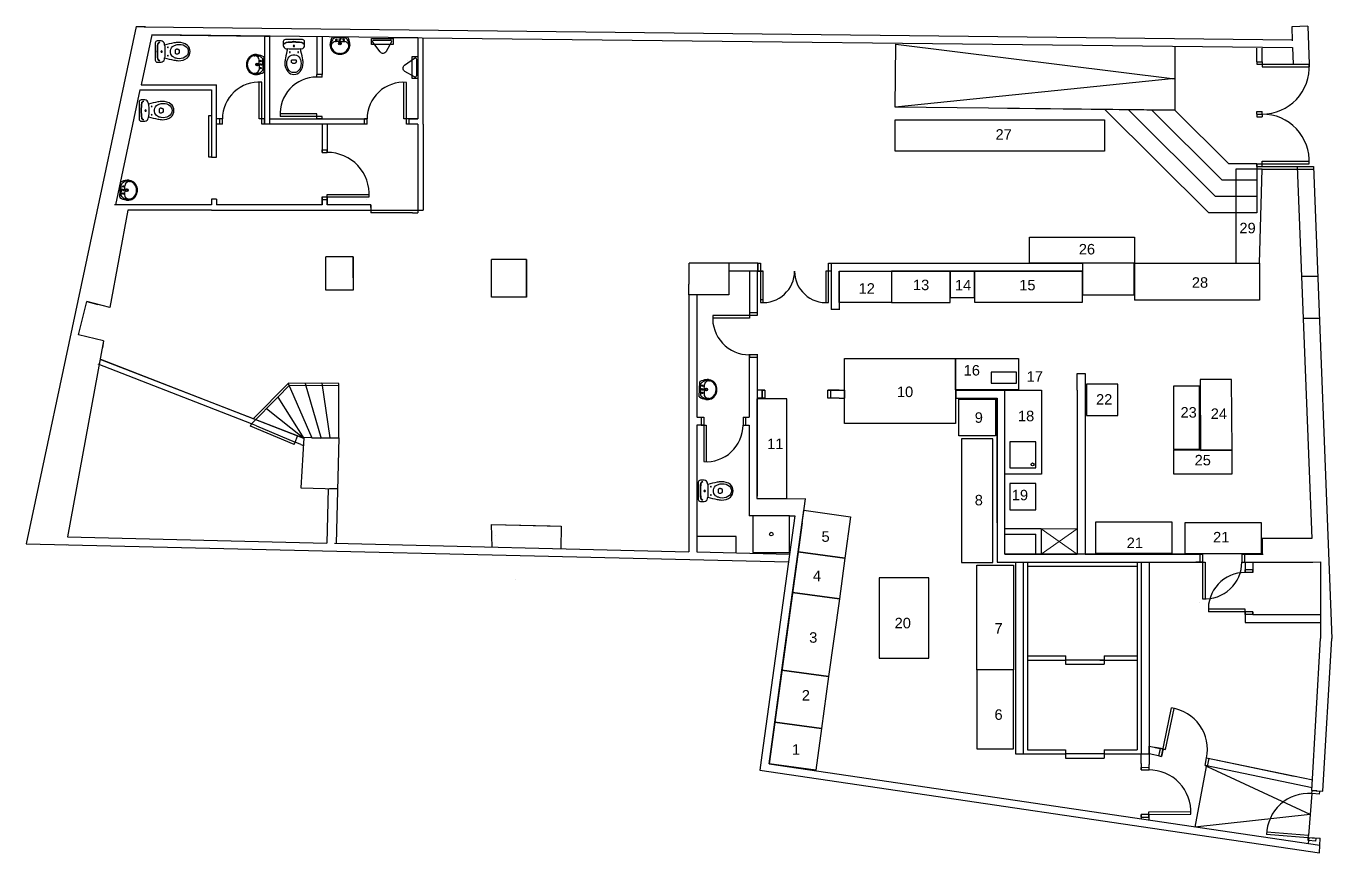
# Model space of a CAD drawing. Header units: millimetres. Extents: x 7 to 259, y -45 to 103.
# Drawn here: x 214.393 to 217.508, y 74.511 to 76.483 of the extents above; entities that cross this region are included whole.
import ezdxf

# ---------------------------------------------------------------- set-up
doc = ezdxf.new("R2010")
doc.units = ezdxf.units.MM
doc.layers.add('ELECTRIC', color=86, linetype='Continuous', lineweight=9)
for name, color, linetype in [('estructura', 5, 'Continuous'), ('maquiactual', 90, 'Continuous'), ('maquinaria', 42, 'Continuous'), ('MOBILIARI', 3, 'Continuous'), ('OFICINES', 6, 'Continuous'), ('portes', 4, 'Continuous')]:
    doc.layers.add(name, color=color, linetype=linetype)
doc.styles.get("Standard").update_dxf_attribs({"font": 'arial.ttf'})

# ---------------------------------------------------------------- blocks, each defined once
blk = doc.blocks.new('VI-IN')
for p, q in [((0, -0.04), (-0.011, -0.04)), ((0, -0.04), (0.011, -0.04)), ((-0.048, -0.423), (-0.048, -0.403)), ((0.048, -0.423), (0.048, -0.403))]:
    blk.add_line(p, q)
blk.add_lwpolyline([(-0.163, -0.358, -0.0164), (-0.122, -0.18, -0.014244), (-0.146, -0.175, -0.379899), (-0.203, -0.112), (-0.203, -0.04, -0.414214), (-0.163, 0), (0, 0), (0.163, 0, -0.414214), (0.203, -0.04), (0.203, -0.112, -0.379899), (0.146, -0.175, -0.014244), (0.122, -0.18, -0.0164), (0.163, -0.358, -0.034533), (0.175, -0.44, -0.180901), (0.118, -0.613, -0.210568), (0, -0.665, -0.210568), (-0.118, -0.613, -0.180901), (-0.175, -0.44, -0.034533)], format="xyb", close=True)
for centre, radius in [((-0.08, -0.24), 0.0075), ((0, -0.122), 0.0135), ((0, -0.122), 0.0135), ((0.08, -0.24), 0.0075)]:
    blk.add_circle(centre, radius)
for centre, radius, start, end in [((-0.139, -0.089), 0.04, 96.2719, 180), ((-0.14, -0.096), 0.04, 96.2141, 169.7572), ((0, -1.201), 1.154, 90.0008, 97.203), ((0, -1.197), 1.157, 90.0008, 97.1409), ((0, 1.219), 1.404, 264.9986, 270), ((0, -1.197), 1.157, 82.8591, 89.9992), ((0, -1.201), 1.154, 82.797, 89.9992), ((0, 1.219), 1.404, 270, 275.0014), ((0.139, -0.089), 0.04, 0, 83.7281), ((0.14, -0.096), 0.04, 10.2428, 83.7859), ((0.079, -0.461), 0.216, 168.3805, 209.1161), ((0.112, -0.468), 0.25, 152.5973, 168.3805), ((-0.007, -0.406), 0.116, 96.2419, 152.5973), ((-0.033, -0.403), 0.015, 96.6492, 180), ((-0.018, -0.423), 0.03, 180, 233.1301), ((0, -0.399), 0.06, 233.1301, 270), ((0, -0.686), 0.3, 90, 96.6492), ((0, -0.47), 0.18, 90, 96.2419), ((0, -0.47), 0.18, 83.7581, 90), ((0, -0.686), 0.3, 83.3508, 90), ((0, -0.399), 0.06, 270, 306.8699), ((0.007, -0.406), 0.116, 27.4027, 83.7581), ((0.033, -0.403), 0.015, 0, 83.3508), ((0.018, -0.423), 0.03, 306.8699, 0), ((-0.112, -0.468), 0.25, 11.6195, 27.4027), ((-0.079, -0.461), 0.216, 330.8839, 11.6195), ((0, -0.505), 0.126, 209.1161, 270), ((0, -0.505), 0.126, 270, 330.8839)]:
    blk.add_arc(centre, radius, start, end)
blk = doc.blocks.new('Vic-WC')
at = {"xscale": -1}
blk.add_blockref('VI-IN', (0, 0), dxfattribs=at)

msp = doc.modelspace()

# ---------------------------------------------------------------- linework, layer by layer
at = {"color": 6}
for p, q in [((215.1242, 76.4572), (215.1419, 76.4572)), ((215.1242, 76.4572), (215.1597, 76.4572)), ((215.1322, 76.4458), (215.1303, 76.4458)), ((215.1419, 76.4548), (215.1305, 76.4548)), ((215.1419, 76.4458), (215.1322, 76.4458)), ((215.1419, 76.4548), (215.1534, 76.4548)), ((215.1419, 76.4458), (215.1517, 76.4458)), ((215.1517, 76.4458), (215.1536, 76.4458)), ((214.9603, 76.4089), (214.9603, 76.3911)), ((214.9603, 76.4089), (214.9603, 76.3734)), ((214.9489, 76.4009), (214.9489, 76.4028)), ((214.9489, 76.3911), (214.9489, 76.4009)), ((214.9489, 76.3911), (214.9489, 76.3813)), ((214.9489, 76.3813), (214.9489, 76.3795)), ((214.9579, 76.3911), (214.9579, 76.4026)), ((214.9579, 76.3911), (214.9579, 76.3796)), ((214.6166, 76.0745), (214.618, 76.11)), ((214.6197, 76.0921), (214.6201, 76.1036)), ((214.6286, 76.0918), (214.629, 76.1015)), ((214.629, 76.1015), (214.6291, 76.1034)), ((214.6166, 76.0745), (214.6173, 76.0922)), ((214.6197, 76.0921), (214.6192, 76.0807)), ((214.6283, 76.082), (214.6282, 76.0801)), ((214.6286, 76.0918), (214.6283, 76.082)), ((215.9989, 75.5991), (216.0003, 75.6345)), ((216.002, 75.6167), (216.0025, 75.6282)), ((216.0114, 75.6261), (216.0114, 75.628)), ((215.9989, 75.5991), (215.9996, 75.6168)), ((216.002, 75.6167), (216.0016, 75.6052)), ((216.0106, 75.6066), (216.0105, 75.6047)), ((216.011, 75.6163), (216.0106, 75.6066)), ((216.011, 75.6163), (216.0114, 75.6261))]:
    msp.add_line(p, q, dxfattribs=at)
for centre, radius in [((215.1335, 76.4499), 0.00161), ((215.1419, 76.4411), 0.00322), ((215.1419, 76.4411), 0.00211), ((215.1419, 76.4504), 0.00161), ((215.1504, 76.4499), 0.00161), ((214.9442, 76.3911), 0.00322), ((214.9442, 76.3911), 0.00211), ((214.953, 76.3996), 0.00161), ((214.953, 76.3827), 0.00161), ((214.9535, 76.3911), 0.00161), ((214.6249, 76.1004), 0.00161), ((214.624, 76.092), 0.00161), ((214.6242, 76.0835), 0.00161), ((214.6333, 76.0916), 0.00322), ((214.6333, 76.0916), 0.00211), ((216.0064, 75.6165), 0.00161), ((216.0065, 75.6081), 0.00161), ((216.0072, 75.625), 0.00161), ((216.0157, 75.6162), 0.00322), ((216.0157, 75.6162), 0.00211)]:
    msp.add_circle(centre, radius, dxfattribs=at)
for centre, radius, start, end in [((215.1256, 76.4365), 0.0382, 9.9338, 9.9338), ((214.9397, 76.4075), 0.0382, 279.9338, 279.9338), ((215.1408, 76.4378), 0.0226, 174.8129, 186.5806), ((215.1583, 76.4365), 0.0401, 171.9611, 175.3079), ((215.1592, 76.4365), 0.041, 150.4514, 172.1359), ((215.1408, 76.4378), 0.0207, 174.8129, 186.5806), ((215.1583, 76.4365), 0.0382, 171.8597, 175.3079), ((215.1395, 76.4384), 0.0194, 143.508, 169.4742), ((215.1331, 76.4346), 0.0122, 129.1375, 203.4893), ((215.1242, 76.4564), 0.000804, 90, 150.4514), ((215.1454, 76.4346), 0.0264, 135.309, 144.5281), ((215.1306, 76.4374), 0.00841, 92.1402, 128.2338), ((215.1305, 76.4494), 0.00533, 90, 135.309), ((215.1534, 76.4494), 0.00533, 44.691, 90), ((215.1533, 76.4374), 0.00841, 51.7662, 87.8598), ((215.1384, 76.4346), 0.0264, 35.4719, 44.691), ((215.1508, 76.4346), 0.0122, 336.5107, 50.8625), ((215.1597, 76.4564), 0.000804, 29.5486, 90), ((215.1444, 76.4384), 0.0194, 10.5258, 36.492), ((215.1247, 76.4365), 0.041, 7.8641, 29.5486), ((215.1256, 76.4365), 0.0382, 4.6921, 8.1403), ((215.1431, 76.4378), 0.0207, 353.4194, 5.1871), ((215.1256, 76.4365), 0.0401, 4.6921, 8.0389), ((215.1431, 76.4378), 0.0226, 353.4194, 5.1871), ((214.9414, 76.3925), 0.0225, 97.8325, 172.7669), ((214.9414, 76.3925), 0.0205, 97.8325, 172.7669), ((214.9377, 76.4), 0.0122, 39.1375, 113.4893), ((214.9409, 76.3923), 0.0226, 84.8129, 96.5806), ((214.9409, 76.3923), 0.0207, 84.8129, 96.5806), ((214.9397, 76.3748), 0.0382, 81.8597, 85.3079), ((214.9397, 76.3748), 0.0401, 81.9611, 85.3079), ((214.9415, 76.3935), 0.0194, 53.508, 79.4742), ((214.9397, 76.3739), 0.041, 60.4514, 82.1359), ((214.9405, 76.4024), 0.00841, 2.1402, 38.2338), ((214.9377, 76.3876), 0.0264, 45.309, 54.5281), ((214.9526, 76.4026), 0.00533, 0, 45.309), ((214.9595, 76.4089), 0.000804, 0, 60.4514), ((215.1406, 76.4383), 0.0225, 187.8325, 262.7669), ((215.1406, 76.4383), 0.0205, 187.8325, 262.7669), ((215.1419, 76.4489), 0.0332, 262.7803, 270), ((215.1419, 76.4489), 0.0313, 262.7803, 277.2197), ((215.1419, 76.4489), 0.0332, 270, 277.2197), ((215.1433, 76.4383), 0.0205, 277.2331, 352.1675), ((215.1433, 76.4383), 0.0225, 277.2331, 352.1675), ((214.952, 76.3911), 0.0332, 172.7803, 180), ((214.952, 76.3911), 0.0332, 180, 187.2197), ((214.9414, 76.3898), 0.0225, 187.2331, 262.1675), ((214.952, 76.3911), 0.0313, 172.7803, 187.2197), ((214.9414, 76.3898), 0.0205, 187.2331, 262.1675), ((214.9405, 76.3798), 0.00841, 321.7662, 357.8598), ((214.9377, 76.3946), 0.0264, 305.4719, 314.691), ((214.9526, 76.3796), 0.00533, 314.691, 0), ((214.9377, 76.3823), 0.0122, 246.5107, 320.8625), ((214.9409, 76.39), 0.0226, 263.4194, 275.1871), ((214.9409, 76.39), 0.0207, 263.4194, 275.1871), ((214.9397, 76.4075), 0.0382, 274.6921, 278.1403), ((214.9397, 76.4075), 0.0401, 274.6921, 278.0389), ((214.9415, 76.3887), 0.0194, 280.5258, 306.492), ((214.9397, 76.4084), 0.041, 277.8641, 299.5486), ((214.9595, 76.3734), 0.000804, 299.5486, 0), ((214.6372, 76.0751), 0.0382, 97.6416, 97.6416), ((214.6188, 76.1099), 0.000804, 117.2564, 177.7078), ((214.6372, 76.0742), 0.041, 95.5719, 117.2564), ((214.6255, 76.1034), 0.00533, 132.3988, 177.7078), ((214.6397, 76.0878), 0.0264, 123.1796, 132.3988), ((214.6361, 76.0939), 0.0194, 98.2336, 124.1998), ((214.6375, 76.1028), 0.00841, 139.474, 175.5675), ((214.6402, 76.1002), 0.0122, 64.2185, 138.5702), ((214.6372, 76.0751), 0.0401, 92.3999, 95.7467), ((214.6372, 76.0751), 0.0382, 92.3999, 95.848), ((214.6367, 76.0926), 0.0226, 81.1272, 92.8948), ((214.6367, 76.0926), 0.0207, 81.1272, 92.8948), ((214.6362, 76.0928), 0.0205, 4.9409, 79.8753), ((214.6362, 76.0928), 0.0225, 4.9409, 79.8753), ((214.6174, 76.0745), 0.000804, 177.7078, 238.1592), ((214.6386, 76.1086), 0.041, 238.1592, 259.8437), ((214.6245, 76.0805), 0.00533, 177.7078, 223.0168), ((214.64, 76.0948), 0.0264, 223.0168, 232.2359), ((214.6359, 76.0891), 0.0194, 231.2157, 257.182), ((214.6366, 76.0801), 0.00841, 179.848, 215.9415), ((214.6395, 76.0825), 0.0122, 216.8453, 291.1971), ((214.6385, 76.1077), 0.0401, 259.6689, 263.0156), ((214.6385, 76.1077), 0.0382, 259.5675, 263.0156), ((214.6366, 76.0903), 0.0226, 262.5207, 274.2884), ((214.6366, 76.0903), 0.0207, 262.5207, 274.2884), ((214.6361, 76.0901), 0.0205, 275.5403, 350.4747), ((214.6361, 76.0901), 0.0225, 275.5403, 350.4747), ((214.6255, 76.0919), 0.0313, 350.4881, 4.9275), ((214.6255, 76.0919), 0.0332, 350.4881, 357.7078), ((214.6255, 76.0919), 0.0332, 357.7078, 4.9275), ((216.0196, 75.5996), 0.0382, 97.6416, 97.6416), ((216.0011, 75.6345), 0.000804, 117.2564, 177.7078), ((216.0195, 75.5987), 0.041, 95.5719, 117.2564), ((216.0078, 75.628), 0.00533, 132.3988, 177.7078), ((216.022, 75.6124), 0.0264, 123.1796, 132.3988), ((216.0185, 75.6185), 0.0194, 98.2336, 124.1998), ((216.0198, 75.6273), 0.00841, 139.474, 175.5675), ((216.0226, 75.6247), 0.0122, 64.2185, 138.5702), ((216.0196, 75.5996), 0.0401, 92.3999, 95.7467), ((216.0196, 75.5996), 0.0382, 92.3999, 95.848), ((216.019, 75.6172), 0.0226, 81.1272, 92.8948), ((216.019, 75.6172), 0.0207, 81.1272, 92.8948), ((216.0186, 75.6174), 0.0205, 4.9409, 79.8753), ((216.0186, 75.6174), 0.0225, 4.9409, 79.8753), ((215.9997, 75.5991), 0.000804, 177.7078, 238.1592), ((216.0209, 75.6332), 0.041, 238.1592, 259.8437), ((216.0069, 75.605), 0.00533, 177.7078, 223.0168), ((216.0223, 75.6194), 0.0264, 223.0168, 232.2359), ((216.0183, 75.6136), 0.0194, 231.2157, 257.182), ((216.0189, 75.6047), 0.00841, 179.848, 215.9415), ((216.0219, 75.6071), 0.0122, 216.8453, 291.1971), ((216.0185, 75.6147), 0.0205, 275.5403, 350.4747), ((216.0185, 75.6147), 0.0225, 275.5403, 350.4747), ((216.0079, 75.6165), 0.0313, 350.4881, 4.9275), ((216.0079, 75.6165), 0.0332, 350.4881, 357.7078), ((216.0079, 75.6165), 0.0332, 357.7078, 4.9275), ((216.0209, 75.6323), 0.0401, 259.6689, 263.0156), ((216.0209, 75.6323), 0.0382, 259.5675, 263.0156), ((216.0189, 75.6149), 0.0226, 262.5207, 274.2884), ((216.0189, 75.6149), 0.0207, 262.5207, 274.2884)]:
    msp.add_arc(centre, radius, start, end, dxfattribs=at)
at = {"color": 6, "linetype": 'ByBlock'}
for p in [(215.1182, 76.438), (215.1322, 76.4458), (215.1398, 76.4411), (215.1409, 76.4495), (215.143, 76.4515), (215.1441, 76.4411), (215.1657, 76.4376), (214.9379, 76.4121), (214.9411, 76.4149), (215.1209, 76.4347), (215.1419, 76.4176), (215.1629, 76.435), (214.9208, 76.3911), (214.9442, 76.3932), (214.9442, 76.389), (214.9489, 76.4009), (214.9526, 76.3922), (214.9547, 76.3901), (214.9381, 76.3701), (214.9407, 76.3673), (214.6378, 76.1152), (214.6403, 76.1123), (214.6229, 76.093), (214.6249, 76.0909), (214.6283, 76.082), (214.6333, 76.0895), (214.6334, 76.0937), (214.6355, 76.0677), (214.6388, 76.0703), (214.6568, 76.0907), (216.0201, 75.6398), (216.0226, 75.6369), (216.0053, 75.6176), (216.0072, 75.6155), (216.0106, 75.6066), (216.0156, 75.6141), (216.0158, 75.6183), (216.0391, 75.6152), (216.0178, 75.5923), (216.0212, 75.5949)]:
    msp.add_point(p, dxfattribs=at)
at = {"layer": 'ELECTRIC'}
for p, q in [((216.8146, 75.2234), (216.9007, 75.2836)), ((216.8146, 75.2836), (216.9007, 75.2234))]:
    msp.add_line(p, q, dxfattribs=at)
msp.add_lwpolyline([(216.8146, 75.2234), (216.9007, 75.2234), (216.9007, 75.2836), (216.8146, 75.2836)], dxfattribs=at)
at = {"layer": 'estructura'}
for p, q in [((214.6558, 76.4817), (214.3932, 75.2483)), ((214.6777, 76.4809), (214.6556, 76.4809)), ((214.6745, 76.4809), (217.4135, 76.4503)), ((217.4506, 76.4828), (217.4123, 76.4813)), ((217.4123, 76.4813), (217.4136, 76.4481)), ((217.4506, 76.4828), (217.4542, 76.3917)), ((214.6928, 76.462), (214.6675, 76.343)), ((215.3278, 76.4549), (214.6928, 76.462)), ((214.6928, 76.462), (214.9616, 76.459)), ((214.9616, 76.459), (214.9741, 76.459)), ((214.9616, 76.459), (214.9616, 76.459)), ((214.9616, 76.459), (214.9741, 76.459)), ((214.9616, 76.459), (214.9616, 76.2489)), ((214.9741, 76.459), (214.9741, 76.2489)), ((214.9741, 76.4589), (214.9741, 76.2614)), ((215.0866, 76.4576), (215.0866, 76.3676)), ((215.0991, 76.4575), (215.0991, 76.3676)), ((215.2664, 76.4556), (217.4142, 76.4316)), ((215.3278, 76.4549), (215.3278, 76.2614)), ((215.3403, 76.2489), (215.3403, 76.4548)), ((216.4659, 76.2899), (216.4675, 76.4399)), ((216.4675, 76.4399), (217.1333, 76.3574)), ((217.1333, 76.4332), (217.1333, 76.2824)), ((217.1333, 76.4324), (217.1333, 76.2824)), ((217.3292, 76.3979), (217.3292, 76.4303)), ((217.3417, 76.3979), (217.3417, 76.4301)), ((217.4142, 76.4316), (217.4158, 76.3917)), ((217.3292, 76.3979), (217.3417, 76.3979)), ((217.4158, 76.3917), (217.4542, 76.3917)), ((217.1333, 76.3578), (216.4659, 76.2899)), ((214.6648, 76.3305), (214.6065, 76.0564)), ((214.6648, 76.3305), (214.8351, 76.3305)), ((214.6675, 76.343), (214.8476, 76.343)), ((214.8351, 76.3305), (214.8351, 76.17)), ((214.8476, 76.17), (214.8476, 76.343)), ((217.1333, 76.2824), (216.4659, 76.2899)), ((216.7339, 76.2869), (217.1333, 76.2824)), ((217.2142, 76.0379), (216.9666, 76.2843)), ((217.2302, 76.0767), (217.0222, 76.2837)), ((217.2462, 76.1154), (217.0777, 76.2831)), ((217.2622, 76.1542), (217.1333, 76.2824)), ((214.8553, 76.2617), (214.8476, 76.2617)), ((214.9741, 76.2614), (215.2065, 76.2614)), ((215.3066, 76.2614), (215.3278, 76.2614)), ((215.3278, 76.2614), (215.3066, 76.2614)), ((214.8553, 76.2489), (214.8476, 76.2489)), ((215.2065, 76.2489), (214.9616, 76.2489)), ((215.1116, 76.2489), (215.0991, 76.2489)), ((215.0991, 76.2489), (215.0991, 76.1816)), ((215.1116, 76.2489), (215.1116, 76.1816)), ((215.3278, 76.2489), (215.3066, 76.2489)), ((215.3278, 76.2489), (215.3278, 76.1816)), ((215.3403, 76.2489), (215.3403, 76.0439)), ((214.8351, 76.17), (214.8476, 76.17)), ((215.3278, 76.1816), (215.3278, 76.0439)), ((217.2349, 76.1267), (217.2349, 76.1267)), ((217.3292, 76.1542), (217.2622, 76.1542)), ((217.3292, 76.1542), (217.3292, 76.1154)), ((217.3292, 76.1479), (217.3417, 76.1479)), ((217.3292, 76.1479), (217.3292, 76.1417)), ((217.3417, 76.1417), (217.3292, 76.1417)), ((217.3417, 76.1479), (217.4638, 76.1479)), ((217.3417, 76.1417), (217.4638, 76.1417)), ((217.4254, 76.1479), (217.4603, 75.2609)), ((217.4638, 76.1479), (217.508, 75.0224)), ((217.3292, 76.1154), (217.2462, 76.1154)), ((217.3292, 76.1154), (217.3292, 76.0767)), ((214.8351, 76.07), (214.8351, 76.0564)), ((214.8476, 76.07), (214.8351, 76.07)), ((214.8476, 76.07), (214.8476, 76.0564)), ((215.0991, 76.0754), (215.0991, 76.0564)), ((215.0991, 76.0564), (215.0991, 76.0754)), ((215.0991, 76.0691), (215.1116, 76.0691)), ((215.1116, 76.0564), (215.1116, 76.0816)), ((215.1116, 76.0754), (215.1116, 76.0564)), ((217.3292, 76.0767), (217.2302, 76.0767)), ((217.3292, 76.0767), (217.3292, 76.0379)), ((214.6357, 76.0439), (214.5929, 75.8121)), ((214.6357, 76.0439), (214.5929, 75.8121)), ((214.8351, 76.0564), (214.6038, 76.0564)), ((214.8351, 76.0564), (214.6038, 76.0564)), ((214.8351, 76.0564), (214.6065, 76.0564)), ((214.8351, 76.0439), (214.6357, 76.0439)), ((214.8351, 76.0439), (215.3403, 76.0439)), ((215.0991, 76.0564), (214.8476, 76.0564)), ((215.2153, 76.0564), (215.1116, 76.0564)), ((215.2153, 76.0564), (215.2153, 76.0439)), ((217.3292, 76.0379), (217.2142, 76.0379)), ((215.1734, 75.9327), (215.1084, 75.9327)), ((215.1084, 75.8527), (215.1084, 75.9327)), ((215.1734, 75.8827), (215.1734, 75.9327)), ((215.1734, 75.9327), (215.1734, 75.8527)), ((215.1734, 75.9261), (215.1734, 75.8527)), ((215.5034, 75.8361), (215.5034, 75.9261)), ((215.5366, 75.9261), (215.5034, 75.9261)), ((215.5866, 75.9261), (215.5366, 75.9261)), ((215.5866, 75.9261), (215.5861, 75.8361)), ((215.5866, 75.8761), (215.5866, 75.9261)), ((215.5866, 75.9261), (215.5866, 75.8361)), ((216.1387, 75.9171), (215.9746, 75.9171)), ((216.0698, 75.9171), (215.9746, 75.9171)), ((215.9746, 75.8675), (215.9746, 75.9171)), ((216.0698, 75.9171), (216.0698, 75.8675)), ((216.0698, 75.9171), (216.0698, 75.8421)), ((216.1387, 75.9171), (216.1387, 75.8984)), ((216.1387, 75.9171), (216.1449, 75.9171)), ((216.3074, 75.9171), (216.9132, 75.9171)), ((216.3137, 75.9171), (216.3137, 75.8071)), ((217.0357, 75.9171), (216.9132, 75.9171)), ((216.9132, 75.9171), (216.9132, 75.8421)), ((217.0357, 75.9171), (217.0357, 75.8671)), ((217.0357, 75.9171), (217.0357, 75.8421)), ((216.1346, 75.8984), (216.0698, 75.8984)), ((216.1184, 75.8984), (216.1184, 75.799)), ((216.1387, 75.8984), (216.127, 75.8984)), ((216.1387, 75.8984), (216.127, 75.8984)), ((216.1371, 75.8984), (216.1371, 75.799)), ((216.1387, 75.8984), (216.1512, 75.8984)), ((216.3324, 75.8984), (216.9132, 75.8984)), ((216.3324, 75.8984), (216.3324, 75.8217)), ((216.3324, 75.8984), (216.3324, 75.8059)), ((217.4741, 75.8854), (217.4357, 75.8854)), ((215.1734, 75.8527), (215.1084, 75.8527)), ((215.5866, 75.8761), (215.5866, 75.8761)), ((215.9744, 75.8421), (215.9744, 75.8675)), ((214.5185, 75.7468), (214.5377, 75.8258)), ((214.5377, 75.8258), (214.5378, 75.8258)), ((214.5929, 75.8121), (214.5377, 75.8258)), ((214.5378, 75.8258), (214.5642, 75.8193)), ((215.5866, 75.8361), (215.5034, 75.8361)), ((215.9744, 75.8421), (215.9744, 75.2293)), ((216.0698, 75.8421), (215.9744, 75.8421)), ((215.9932, 75.8421), (215.9932, 75.5698)), ((215.9932, 75.8421), (215.9932, 75.5511)), ((216.9132, 75.8421), (217.0357, 75.8421)), ((216.3324, 75.8071), (216.3137, 75.8071)), ((217.4794, 75.7856), (217.441, 75.7856)), ((214.5781, 75.732), (214.4918, 75.2645)), ((214.5781, 75.732), (214.5185, 75.7468)), ((214.5781, 75.732), (214.5751, 75.7157)), ((216.1182, 75.7004), (216.1182, 75.5501)), ((216.1369, 75.7004), (216.1369, 75.3616)), ((214.9311, 75.5346), (214.5648, 75.6766)), ((215.0546, 75.4999), (214.57, 75.6878)), ((215.0559, 75.4997), (214.5712, 75.6875)), ((214.9352, 75.5462), (215.0191, 75.6314)), ((215.0185, 75.6308), (214.9867, 75.599)), ((215.0185, 75.6308), (215.075, 75.5008)), ((215.1389, 75.6308), (215.0191, 75.6314)), ((215.099, 75.631), (215.0591, 75.6309)), ((215.0591, 75.6309), (215.0969, 75.4994)), ((215.1389, 75.6308), (215.099, 75.631)), ((215.099, 75.631), (215.1176, 75.5008)), ((215.1389, 75.5008), (215.1389, 75.6308)), ((216.9007, 75.6146), (216.9007, 75.654)), ((216.9007, 75.654), (216.9194, 75.654)), ((216.9194, 75.6534), (216.9007, 75.6534)), ((216.9194, 75.654), (216.9194, 75.2234)), ((214.9936, 75.598), (214.9311, 75.5346)), ((215.0208, 75.6256), (214.9936, 75.598)), ((214.9936, 75.598), (215.0559, 75.4997)), ((215.1389, 75.625), (215.0208, 75.6256)), ((216.1556, 75.6146), (216.1372, 75.6146)), ((216.1494, 75.615), (216.1494, 75.5959)), ((216.3324, 75.6146), (216.3056, 75.6146)), ((216.3119, 75.6146), (216.3456, 75.6146)), ((216.3324, 75.6146), (216.3455, 75.6146)), ((216.3456, 75.6146), (216.3456, 75.5959)), ((216.6105, 75.6146), (216.7282, 75.6146)), ((216.6105, 75.6146), (216.7282, 75.6146)), ((216.6105, 75.6146), (216.6106, 75.6146)), ((216.6106, 75.6146), (216.6106, 75.5959)), ((216.7282, 75.2234), (216.7282, 75.6146)), ((216.9007, 75.6146), (216.9007, 75.2234)), ((215.0559, 75.4997), (214.9664, 75.5704)), ((216.1556, 75.5959), (216.1372, 75.5959)), ((216.3324, 75.5959), (216.3056, 75.5959)), ((216.3324, 75.5959), (216.3455, 75.5959)), ((216.6105, 75.5959), (216.7094, 75.5959)), ((216.7094, 75.2983), (216.7094, 75.5959)), ((216.7094, 75.5959), (216.7094, 75.2046)), ((215.9932, 75.5501), (216.0095, 75.5501)), ((216.1095, 75.5501), (216.1182, 75.5501)), ((215.0347, 75.4907), (215.0408, 75.5053)), ((216.0095, 75.5314), (215.9932, 75.5314)), ((215.9932, 75.5314), (215.9932, 75.2289)), ((216.1095, 75.5314), (216.1182, 75.5314)), ((216.1182, 75.5314), (216.1182, 75.3151)), ((215.0483, 75.4854), (215.0347, 75.4907)), ((215.0483, 75.4854), (215.0548, 75.4829)), ((215.056, 75.5012), (215.0485, 75.3815)), ((215.075, 75.5008), (215.056, 75.502)), ((215.075, 75.5008), (215.1389, 75.5008)), ((215.1389, 75.5008), (215.1329, 75.2493)), ((215.0485, 75.3815), (215.136, 75.3794)), ((215.1135, 75.3799), (215.1104, 75.2499)), ((215.136, 75.3794), (215.1172, 75.3794)), ((216.1369, 75.3567), (216.2531, 75.3553)), ((216.1656, 74.7238), (216.2525, 75.3553)), ((215.5046, 75.2405), (215.5035, 75.2942)), ((215.5035, 75.2942), (215.6432, 75.2911)), ((215.5035, 75.2942), (215.6697, 75.2905)), ((215.6697, 75.2905), (215.6685, 75.2366)), ((216.1271, 75.3151), (216.1182, 75.3151)), ((216.2271, 75.3151), (216.1485, 74.7438)), ((216.2446, 75.2983), (216.1656, 74.7238)), ((216.2146, 75.3151), (216.2271, 75.3151)), ((214.4918, 75.2645), (215.1104, 75.2499)), ((215.5122, 75.2675), (215.5122, 75.2675)), ((216.0871, 75.2656), (215.9932, 75.2656)), ((216.0871, 75.2281), (216.0871, 75.2656)), ((216.8146, 75.2836), (216.7282, 75.2836)), ((216.7282, 75.2711), (216.8021, 75.2711)), ((216.8021, 75.2234), (216.8021, 75.2711)), ((216.8146, 75.2836), (216.8146, 75.2234)), ((217.4603, 75.2609), (217.3415, 75.2609)), ((217.3415, 75.2609), (217.3415, 75.2234)), ((217.4603, 75.2609), (217.3861, 75.2609)), ((214.3932, 75.2483), (216.2119, 75.2051)), ((214.4884, 75.246), (214.4882, 75.2452)), ((215.1292, 75.2494), (215.9744, 75.2293)), ((215.9932, 75.2289), (216.2145, 75.2236)), ((216.7282, 75.2234), (216.9007, 75.2234)), ((217.1994, 75.2234), (216.7282, 75.2234)), ((216.9007, 75.2234), (216.7532, 75.2234)), ((217.1994, 75.2234), (216.9194, 75.2234)), ((216.9194, 75.2234), (217.1994, 75.2234)), ((216.9194, 75.2234), (217.1932, 75.2234)), ((217.1832, 75.2234), (217.1994, 75.2234)), ((217.1932, 75.2234), (217.1932, 75.2046)), ((217.3415, 75.2234), (217.2932, 75.2234)), ((217.2932, 75.2234), (217.3444, 75.2234)), ((217.2995, 75.2234), (217.3082, 75.2234)), ((216.7094, 75.2046), (217.2057, 75.2046)), ((216.7094, 75.2046), (217.2057, 75.2046)), ((216.7094, 75.2046), (217.2057, 75.2046)), ((216.7532, 75.2046), (216.7532, 74.7471)), ((217.0534, 75.2046), (217.0534, 74.7471)), ((217.0722, 75.2046), (217.0722, 74.7471)), ((217.1994, 75.2046), (217.1832, 75.2046)), ((217.2932, 75.2046), (217.4625, 75.2046)), ((217.2932, 75.2046), (217.3459, 75.2046)), ((217.2932, 75.2046), (217.3444, 75.2046)), ((217.2995, 75.2046), (217.3082, 75.2046)), ((217.301, 75.2046), (217.301, 75.1797)), ((217.3196, 75.2046), (217.3196, 75.1797)), ((217.4625, 75.2046), (217.4812, 75.2055)), ((217.4812, 75.2055), (217.4812, 75.0224)), ((215.5612, 75.1641), (215.5612, 75.1641)), ((217.0722, 75.1859), (217.0722, 75.1672)), ((217.3196, 75.0796), (217.3008, 75.0796)), ((217.301, 75.0859), (217.301, 75.0609)), ((217.3196, 75.0859), (217.3196, 75.0796)), ((217.3196, 75.0796), (217.4812, 75.0796)), ((217.301, 75.0609), (217.4812, 75.0609)), ((217.46, 74.6598), (217.4812, 75.0224)), ((217.4867, 74.6583), (217.508, 75.0224)), ((217.0722, 74.7471), (217.0722, 74.7658)), ((217.0722, 74.7658), (217.1113, 74.7577)), ((217.0722, 74.7658), (217.1052, 74.759)), ((217.1052, 74.759), (217.0866, 74.7628)), ((217.0866, 74.7628), (217.1113, 74.7577)), ((217.0966, 74.748), (217.0991, 74.7603)), ((217.1052, 74.759), (217.1015, 74.741)), ((216.1485, 74.7438), (216.1436, 74.7081)), ((216.7532, 74.7471), (216.8729, 74.7471)), ((216.9647, 74.7471), (217.0722, 74.7471)), ((217.0534, 74.7243), (217.0534, 74.7471)), ((217.1015, 74.741), (217.0722, 74.7471)), ((217.0722, 74.7471), (217.0722, 74.7216)), ((217.2093, 74.7375), (217.418, 74.6943)), ((217.2093, 74.7375), (217.4627, 74.6851)), ((216.1436, 74.7081), (217.4781, 74.5111)), ((216.1656, 74.7238), (217.4792, 74.5299)), ((217.0534, 74.7243), (217.0534, 74.7088)), ((217.0717, 74.7217), (217.0717, 74.709)), ((217.2085, 74.7174), (217.1808, 74.5726)), ((217.4612, 74.6663), (217.2055, 74.7194)), ((217.4563, 74.6027), (217.2116, 74.7167)), ((217.4603, 74.6526), (217.4523, 74.5529)), ((217.4724, 74.6592), (217.4599, 74.6601)), ((217.46, 74.6598), (217.4867, 74.6583)), ((217.0717, 74.6028), (217.0533, 74.6026)), ((217.0534, 74.6026), (217.0534, 74.5928)), ((217.0717, 74.6028), (217.0717, 74.5901)), ((217.4563, 74.6027), (217.1808, 74.5726)), ((217.0592, 74.5964), (217.0717, 74.5965)), ((217.4526, 74.5338), (217.4535, 74.5478)), ((217.4534, 74.5475), (217.4802, 74.546)), ((217.4781, 74.5111), (217.4802, 74.546))]:
    msp.add_line(p, q, dxfattribs=at)
at = {"layer": 'estructura', "color": 142}
for p, q in [((216.7094, 75.2046), (217.0434, 75.2046)), ((216.7719, 75.2046), (216.7719, 74.7471)), ((216.7819, 75.2046), (216.7819, 74.7571)), ((216.7819, 75.1946), (217.0434, 75.1946)), ((217.0434, 75.2046), (217.0434, 74.7571)), ((217.0534, 75.2046), (217.0534, 74.7471)), ((216.7819, 74.9808), (216.8734, 74.9808)), ((216.8729, 74.9808), (216.8729, 74.9785)), ((216.8729, 74.9808), (216.8729, 74.9785)), ((216.8729, 74.9785), (216.8729, 74.9708)), ((216.9647, 74.9808), (217.0434, 74.9808)), ((216.9647, 74.9808), (216.9647, 74.9608)), ((216.7819, 74.9708), (216.8729, 74.9708)), ((216.9547, 74.9708), (217.0434, 74.9708)), ((216.7819, 74.7571), (216.8729, 74.7571)), ((216.8729, 74.7571), (216.8729, 74.7548)), ((216.9647, 74.7571), (217.0434, 74.7571)), ((216.9647, 74.7571), (216.9647, 74.7371)), ((216.7727, 74.7471), (216.8729, 74.7471)), ((216.8729, 74.7548), (216.8729, 74.7471)), ((216.9647, 74.7471), (217.0534, 74.7471))]:
    msp.add_line(p, q, dxfattribs=at)
at = {"layer": 'maquiactual'}
for points in [[(216.3324, 75.8984), (216.4574, 75.8984), (216.4574, 75.8234), (216.3324, 75.8234)], [(216.5971, 75.8984), (216.4574, 75.8984), (216.4574, 75.8234), (216.5971, 75.8234)], [(216.6559, 75.8984), (216.5971, 75.8984), (216.5971, 75.8359), (216.6559, 75.8359)], [(216.9132, 75.8984), (216.6559, 75.8984), (216.6559, 75.8245), (216.9132, 75.8245)], [(216.3455, 75.6905), (216.6105, 75.6905), (216.6105, 75.5355), (216.3455, 75.5355)], [(216.6105, 75.6905), (216.7605, 75.6905), (216.7605, 75.6155), (216.6105, 75.6155)], [(216.6954, 75.6311), (216.7554, 75.6311), (216.7554, 75.6578), (216.6954, 75.6578)], [(216.7282, 75.6146), (216.8157, 75.6146), (216.8157, 75.4146), (216.7282, 75.4146)], [(216.1365, 75.3563), (216.2077, 75.3563), (216.2077, 75.5938), (216.1365, 75.5938)], [(216.618, 75.5934), (216.7055, 75.5934), (216.7055, 75.5059), (216.618, 75.5059)], [(216.6242, 75.4983), (216.6242, 75.2033), (216.6992, 75.2033), (216.6992, 75.4983)], [(216.7395, 75.4291), (216.802, 75.4291), (216.802, 75.4916), (216.7395, 75.4916)], [(216.7395, 75.3294), (216.802, 75.3294), (216.802, 75.3919), (216.7395, 75.3919)], [(216.3599, 75.3128), (216.3463, 75.2137), (216.2348, 75.229), (216.2484, 75.3281)], [(216.3463, 75.2137), (216.3331, 75.1171), (216.2216, 75.1324), (216.2348, 75.229)], [(216.6611, 75.1976), (216.7486, 75.1976), (216.7486, 74.9476), (216.6611, 74.9476)], [(216.4284, 74.9758), (216.5467, 74.9758), (216.5467, 75.1671), (216.4284, 75.1671)], [(216.3331, 75.1171), (216.3076, 74.9314), (216.1961, 74.9467), (216.2216, 75.1324)], [(216.3076, 74.9314), (216.2906, 74.8075), (216.1792, 74.8228), (216.1961, 74.9467)], [(216.7486, 74.9476), (216.661, 74.9476), (216.661, 74.7589), (216.7486, 74.7589)], [(216.2906, 74.8075), (216.277, 74.7085), (216.1656, 74.7238), (216.1792, 74.8228)]]:
    msp.add_lwpolyline(points, close=True, dxfattribs=at)
msp.add_circle((216.7941, 75.4375), 0.00345, dxfattribs=at)
at = {"layer": 'maquinaria'}
for p, q in [((217.3417, 76.1417), (217.2792, 76.1417)), ((217.2792, 76.1417), (217.2792, 75.9171)), ((217.3356, 75.9171), (217.3417, 76.1417)), ((217.0369, 75.9171), (217.3356, 75.9171)), ((217.0369, 75.9171), (217.0369, 75.9171)), ((217.0369, 75.9171), (217.0369, 75.8296)), ((217.3356, 75.9171), (217.3356, 75.8296)), ((217.3356, 75.8296), (217.0369, 75.8296))]:
    msp.add_line(p, q, dxfattribs=at)
for points in [[(216.4659, 76.2596), (216.9659, 76.2596), (216.9659, 76.1846), (216.4659, 76.1846)], [(217.0369, 75.9171), (216.7869, 75.9171), (216.7869, 75.9796), (217.0369, 75.9796)], [(216.9224, 75.5541), (216.9974, 75.5541), (216.9974, 75.6291), (216.9224, 75.6291)], [(217.2699, 75.4715), (217.2687, 75.6403), (217.1937, 75.6397), (217.1949, 75.471)], [(217.1924, 75.4738), (217.1924, 75.6238), (217.1299, 75.6238), (217.1299, 75.4738)], [(217.1314, 75.4722), (217.2697, 75.4722), (217.2697, 75.4142), (217.1314, 75.4142)], [(216.9449, 75.3003), (217.1261, 75.3003), (217.1261, 75.2253), (216.9449, 75.2253)], [(217.1583, 75.299), (217.3396, 75.299), (217.3396, 75.224), (217.1583, 75.224)]]:
    msp.add_lwpolyline(points, close=True, dxfattribs=at)
at = {"layer": 'OFICINES'}
for points in [[(215.2689, 76.4531), (215.2689, 76.439), (215.217, 76.439), (215.217, 76.4531)], [(215.3278, 76.3581), (215.3138, 76.3581), (215.3138, 76.41), (215.3278, 76.41)]]:
    msp.add_lwpolyline(points, close=True, dxfattribs=at)
for points in [[(215.2652, 76.445), (215.2523, 76.4221, -0.544521), (215.2376, 76.4213), (215.2204, 76.4447, -0.61439), (215.223, 76.4496), (215.2624, 76.4496)], [(215.3197, 76.3619), (215.2969, 76.3748, -0.544521), (215.296, 76.3895), (215.3194, 76.4066, -0.61439), (215.3244, 76.4041), (215.3244, 76.3646)]]:
    msp.add_lwpolyline(points, format="xyb", dxfattribs=at)
for centre, start, end in [((215.2624, 76.4465), 330.5415, 90), ((215.3212, 76.3646), 240.5415, 0)]:
    msp.add_arc(centre, 0.00313, start, end, dxfattribs=at)
at = {"layer": 'portes'}
for p, q in [((215.3031, 76.4011), (215.3031, 76.4011)), ((217.3292, 76.3979), (217.3417, 76.3979)), ((217.3292, 76.3979), (217.3292, 76.3917)), ((217.3292, 76.3917), (217.454, 76.3917)), ((217.3417, 76.3979), (217.3417, 76.3917)), ((217.3417, 76.3917), (217.3417, 76.3854)), ((217.3417, 76.3854), (217.4542, 76.3854)), ((217.4354, 76.3979), (217.4354, 76.3979)), ((217.4542, 76.3917), (217.4542, 76.3854)), ((214.9491, 76.2617), (214.9491, 76.3492)), ((214.9553, 76.2489), (214.9553, 76.3489)), ((214.9561, 76.3554), (214.9561, 76.3554)), ((215.0866, 76.3614), (215.0866, 76.3676)), ((215.0991, 76.3676), (215.0866, 76.3676)), ((215.0991, 76.3614), (215.0866, 76.3614)), ((215.0991, 76.3614), (215.0991, 76.3676)), ((215.2941, 76.2614), (215.2941, 76.3489)), ((215.3003, 76.2486), (215.3003, 76.3486)), ((214.8288, 76.17), (214.8288, 76.27)), ((214.8288, 76.27), (214.8351, 76.27)), ((214.8351, 76.27), (214.8351, 76.17)), ((214.8615, 76.2617), (214.8553, 76.2617)), ((214.8553, 76.2489), (214.8553, 76.2617)), ((214.8615, 76.2489), (214.8615, 76.2617)), ((214.9553, 76.2617), (214.9491, 76.2617)), ((214.9616, 76.2617), (214.9553, 76.2617)), ((214.9616, 76.2489), (214.9616, 76.2617)), ((214.9928, 76.2614), (214.9928, 76.2614)), ((215.0866, 76.2739), (214.9991, 76.2739)), ((215.0991, 76.2676), (214.9993, 76.2676)), ((215.0866, 76.2676), (215.0866, 76.2739)), ((215.0866, 76.2614), (215.0866, 76.2676)), ((215.0991, 76.2614), (215.0866, 76.2614)), ((215.0991, 76.2614), (215.0991, 76.2676)), ((215.2065, 76.2614), (215.2003, 76.2614)), ((215.2003, 76.2486), (215.2003, 76.2614)), ((215.2065, 76.2486), (215.2065, 76.2614)), ((215.3003, 76.2614), (215.2941, 76.2614)), ((215.3066, 76.2614), (215.3003, 76.2614)), ((215.3066, 76.2486), (215.3066, 76.2614)), ((217.3292, 76.2729), (217.3292, 76.2792)), ((217.3292, 76.2792), (217.3417, 76.2792)), ((217.3292, 76.2729), (217.3417, 76.2729)), ((217.3292, 76.2729), (217.3417, 76.2729)), ((217.3292, 76.2729), (217.3292, 76.2667)), ((217.3292, 76.2667), (217.3417, 76.2667)), ((217.3417, 76.2729), (217.3417, 76.2792)), ((217.3417, 76.2729), (217.3417, 76.2667)), ((214.8615, 76.2489), (214.8553, 76.2489)), ((214.9616, 76.2491), (214.9553, 76.2491)), ((215.2065, 76.2486), (215.2003, 76.2486)), ((215.3066, 76.2488), (215.3003, 76.2488)), ((214.8351, 76.17), (214.8288, 76.17)), ((215.0991, 76.1816), (215.0991, 76.1879)), ((215.0991, 76.1879), (215.1116, 76.1879)), ((215.0991, 76.1816), (215.1116, 76.1816)), ((215.1116, 76.1816), (215.1116, 76.1879)), ((217.3417, 76.1604), (217.4542, 76.1604)), ((217.3417, 76.1542), (217.3417, 76.1604)), ((217.4542, 76.1542), (217.4542, 76.1604)), ((217.3292, 76.1542), (217.454, 76.1542)), ((217.3292, 76.1479), (217.3292, 76.1542)), ((217.3292, 76.1479), (217.3417, 76.1479)), ((217.3417, 76.1479), (217.3417, 76.1542)), ((217.4354, 76.1479), (217.4354, 76.1479)), ((215.0991, 76.0754), (215.2114, 76.0754)), ((215.0991, 76.0691), (215.0991, 76.0754)), ((215.0991, 76.0691), (215.1116, 76.0691)), ((215.1116, 76.0816), (215.2116, 76.0816)), ((215.1116, 76.0754), (215.1116, 76.0816)), ((215.1116, 76.0691), (215.1116, 76.0754)), ((215.2053, 76.0691), (215.2053, 76.0691)), ((215.2153, 76.0501), (215.2153, 76.0564)), ((215.2153, 76.0439), (215.3278, 76.0439)), ((215.2153, 76.0439), (215.2153, 76.0376)), ((215.3153, 76.0376), (215.2153, 76.0376)), ((215.3153, 76.0376), (215.3278, 76.0376)), ((215.3278, 76.0439), (215.3278, 76.0376)), ((216.1387, 75.9171), (216.1449, 75.9171)), ((216.1387, 75.8984), (216.1387, 75.9171)), ((216.1449, 75.9171), (216.1449, 75.8984)), ((216.3074, 75.8984), (216.3074, 75.9171)), ((216.3074, 75.9171), (216.3137, 75.9171)), ((216.1449, 75.8984), (216.1387, 75.8984)), ((216.1449, 75.8984), (216.1449, 75.8234)), ((216.1512, 75.8984), (216.1449, 75.8984)), ((216.1512, 75.8234), (216.1512, 75.8984)), ((216.1512, 75.8984), (216.1512, 75.8984)), ((216.3012, 75.8984), (216.3012, 75.8234)), ((216.3074, 75.8984), (216.3012, 75.8984)), ((216.3074, 75.8234), (216.3074, 75.8984)), ((216.3074, 75.8984), (216.3074, 75.8984)), ((216.3137, 75.8984), (216.3074, 75.8984)), ((216.1447, 75.8311), (216.151, 75.8311)), ((216.3012, 75.8234), (216.3074, 75.8234)), ((216.1184, 75.7865), (216.0309, 75.7865)), ((216.1371, 75.7928), (216.0311, 75.7928)), ((216.1371, 75.799), (216.1184, 75.799)), ((216.1184, 75.799), (216.1184, 75.7928)), ((216.1184, 75.7928), (216.1184, 75.7865)), ((216.1371, 75.799), (216.1371, 75.7928)), ((216.1371, 75.699), (216.1184, 75.699)), ((216.1184, 75.699), (216.1184, 75.6927)), ((216.1371, 75.6927), (216.1184, 75.6927)), ((216.1371, 75.699), (216.1371, 75.6927)), ((216.1494, 75.615), (216.1556, 75.615)), ((216.1494, 75.5959), (216.1494, 75.6146)), ((216.1556, 75.615), (216.1556, 75.5959)), ((216.3056, 75.5959), (216.3056, 75.6146)), ((216.3056, 75.6146), (216.3119, 75.6146)), ((216.3119, 75.6146), (216.3119, 75.5959)), ((216.1556, 75.5959), (216.1494, 75.5959)), ((216.1494, 75.5959), (216.1494, 75.5959)), ((216.3119, 75.5959), (216.3056, 75.5959)), ((214.9285, 75.5284), (214.9309, 75.5342)), ((214.9425, 75.5294), (214.9309, 75.5342)), ((216.0032, 75.5501), (216.0032, 75.5314)), ((216.0032, 75.5501), (216.0095, 75.5501)), ((216.0095, 75.5501), (216.0095, 75.4441)), ((216.1033, 75.5501), (216.1033, 75.5314)), ((216.1033, 75.5501), (216.1095, 75.5501)), ((216.1095, 75.5501), (216.1095, 75.5314)), ((215.0323, 75.4849), (214.9285, 75.5284)), ((214.9425, 75.5294), (215.0347, 75.4907)), ((216.0032, 75.5314), (216.0095, 75.5314)), ((216.0095, 75.5314), (216.0157, 75.5314)), ((216.0157, 75.5314), (216.0157, 75.4439)), ((216.1033, 75.5314), (216.1095, 75.5314)), ((215.0323, 75.4849), (215.0347, 75.4907)), ((217.1932, 75.2234), (217.1932, 75.2046)), ((217.1932, 75.2234), (217.1994, 75.2234)), ((217.1994, 75.2234), (217.1994, 75.1173)), ((217.2932, 75.2234), (217.2932, 75.2046)), ((217.2932, 75.2234), (217.2995, 75.2234)), ((217.2995, 75.2234), (217.2995, 75.2046)), ((217.1932, 75.2046), (217.1994, 75.2046)), ((217.1994, 75.2046), (217.2057, 75.2046)), ((217.2057, 75.2046), (217.2057, 75.1171)), ((217.2932, 75.2046), (217.2995, 75.2046)), ((217.3008, 75.1797), (217.3008, 75.1859)), ((217.3196, 75.1859), (217.3008, 75.1859)), ((217.3196, 75.1797), (217.3008, 75.1797)), ((217.3196, 75.1797), (217.3196, 75.1859)), ((217.1934, 75.1088), (217.1934, 75.1088)), ((217.3008, 75.0921), (217.2133, 75.0921)), ((217.3196, 75.0859), (217.2136, 75.0859)), ((217.3008, 75.0859), (217.3008, 75.0921)), ((217.3008, 75.0796), (217.3008, 75.0859)), ((217.3196, 75.0796), (217.3008, 75.0796)), ((217.3196, 75.0796), (217.3196, 75.0859)), ((216.9647, 74.9708), (216.8729, 74.9708)), ((216.8729, 74.9708), (216.8729, 74.9608)), ((216.8729, 74.9608), (216.9647, 74.9608)), ((216.9647, 74.9708), (216.9647, 74.9708)), ((216.9647, 74.9708), (216.9647, 74.9708)), ((217.1015, 74.741), (217.1254, 74.8567)), ((217.1113, 74.7577), (217.1316, 74.8557)), ((217.0954, 74.7422), (217.0991, 74.7603)), ((217.0991, 74.7603), (217.1052, 74.759)), ((217.1052, 74.759), (217.1113, 74.7577)), ((216.9647, 74.7471), (216.8729, 74.7471)), ((216.8729, 74.7471), (216.8729, 74.7371)), ((216.8729, 74.7371), (216.9647, 74.7371)), ((216.9647, 74.7471), (216.9647, 74.7471)), ((217.0954, 74.7422), (217.1015, 74.7409)), ((217.2055, 74.7194), (217.2093, 74.7375)), ((217.2093, 74.7375), (217.2154, 74.7362)), ((217.2117, 74.7181), (217.2154, 74.7362)), ((217.0533, 74.7151), (217.0718, 74.7153)), ((217.0534, 74.7088), (217.0533, 74.7151)), ((217.0534, 74.7088), (217.0718, 74.709)), ((217.0718, 74.709), (217.0718, 74.7153)), ((217.2055, 74.7194), (217.2117, 74.7181)), ((217.4603, 74.6526), (217.4608, 74.6588)), ((217.4787, 74.6511), (217.4603, 74.6526)), ((217.4792, 74.6573), (217.4608, 74.6588)), ((217.4787, 74.6511), (217.4792, 74.6573)), ((217.0533, 74.5963), (217.0532, 74.6026)), ((217.0533, 74.6026), (217.1715, 74.6037)), ((217.0716, 74.609), (217.1716, 74.61)), ((217.0717, 74.6028), (217.0716, 74.609)), ((217.0717, 74.5965), (217.0717, 74.6028)), ((217.0534, 74.5963), (217.0717, 74.5965)), ((217.4702, 74.5452), (217.3523, 74.5546)), ((217.4523, 74.5529), (217.3526, 74.5608)), ((217.4512, 74.5404), (217.4517, 74.5467)), ((217.4696, 74.539), (217.4513, 74.5404)), ((217.4518, 74.5466), (217.4523, 74.5529)), ((217.4697, 74.5389), (217.4702, 74.5452))]:
    msp.add_line(p, q, dxfattribs=at)
msp.add_lwpolyline([(216.1271, 75.2276), (216.2146, 75.2276), (216.2146, 75.3151), (216.1271, 75.3151)], close=True, dxfattribs=at)
msp.add_circle((216.1708, 75.2715), 0.00439, dxfattribs=at)
for centre, radius, start, end in [((217.3417, 76.3854), 0.1125, 270, 3.1847), ((214.949, 76.2617), 0.0875, 85.877, 180), ((215.0866, 76.2739), 0.0875, 90, 184.123), ((215.294, 76.2614), 0.0875, 85.877, 180), ((217.3417, 76.1604), 0.1125, 356.8153, 90), ((215.1116, 76.0816), 0.1, 356.4167, 90), ((216.1512, 75.8984), 0.075, 265.2193, 0), ((216.3012, 75.8984), 0.075, 180, 274.7802), ((216.1184, 75.7865), 0.0875, 175.877, 270), ((216.0158, 75.5314), 0.0875, 265.877, 0), ((217.2057, 75.2046), 0.0875, 265.877, 0), ((217.3008, 75.0922), 0.0875, 90, 184.123), ((217.1113, 74.7577), 0.1, 348.3232, 81.9065), ((217.0716, 74.609), 0.1, 356.9536, 90.537), ((217.4523, 74.5529), 0.1, 85.4454, 179.0287)]:
    msp.add_arc(centre, radius, start, end, dxfattribs=at)

# ---------------------------------------------------------------- block references
at = {"layer": 'OFICINES', "xscale": 0.125, "yscale": 0.125, "zscale": 0.125, "rotation": 89.99999999999999}
for p in [(214.7012, 76.4222), (214.6628, 76.2815), (215.9966, 75.3745)]:
    msp.add_blockref('Vic-WC', p, dxfattribs=at)
at = {"layer": 'OFICINES', "xscale": 0.125, "yscale": 0.125, "zscale": 0.125}
msp.add_blockref('Vic-WC', (215.0321, 76.4508), dxfattribs=at)

# ---------------------------------------------------------------- texts
at = {"layer": 'MOBILIARI'}
for s, p in [('27', (216.7057, 76.212)), ('29', (217.2874, 75.9887)), ('26', (216.9043, 75.9383)), ('13', (216.5087, 75.8531)), ('14', (216.6089, 75.8527)), ('15', (216.7622, 75.8527)), ('28', (217.174, 75.8589)), ('12', (216.379, 75.8447)), ('16', (216.6296, 75.6495)), ('17', (216.7799, 75.6347)), ('10', (216.4704, 75.5982)), ('22', (216.9454, 75.5801)), ('18', (216.7592, 75.5405)), ('23', (217.1469, 75.5492)), ('24', (217.219, 75.546)), ('9', (216.6561, 75.5368)), ('11', (216.1609, 75.4741)), ('25', (217.1806, 75.4353)), ('8', (216.6561, 75.3399)), ('19', (216.7445, 75.352)), ('5', (216.2906, 75.2529)), ('21', (217.0186, 75.238)), ('21', (217.2246, 75.2516)), ('4', (216.27, 75.1591)), ('20', (216.465, 75.0467)), ('3', (216.2611, 75.0123)), ('7', (216.7032, 75.0341)), ('2', (216.2435, 74.8743)), ('6', (216.7032, 74.8284)), ('1', (216.2199, 74.7452))]:
    msp.add_text(s, height=0.025, dxfattribs=at).set_placement(p)

doc.saveas('drawing.dxf')
